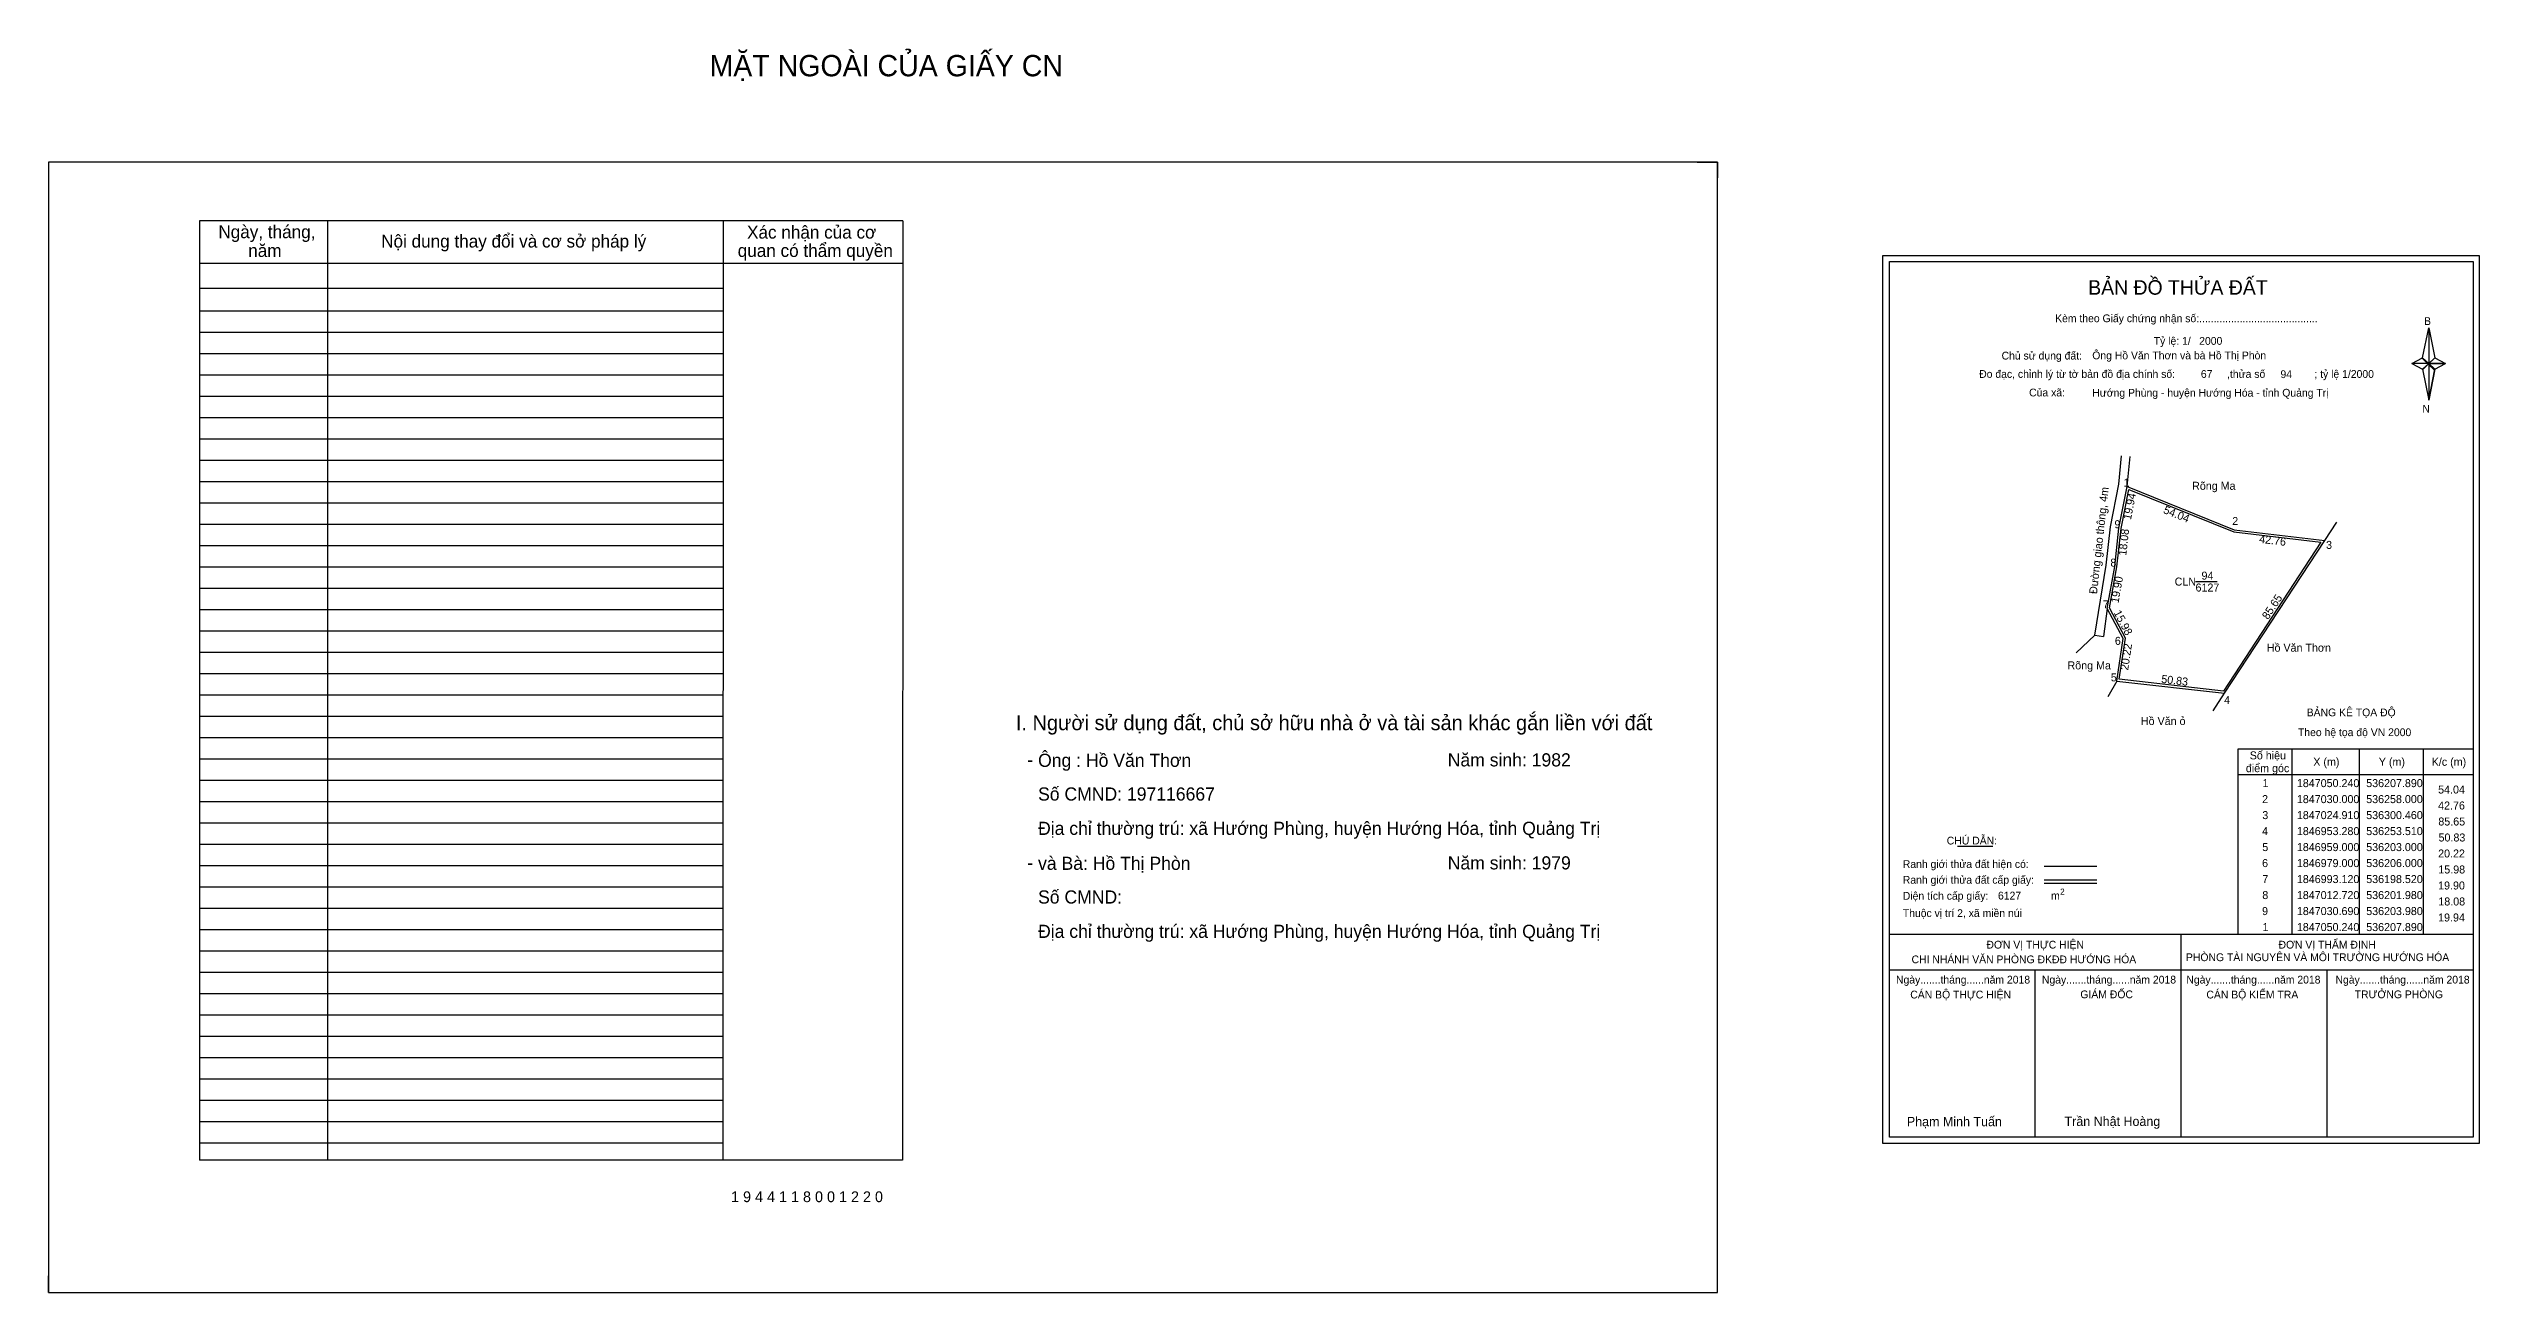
# Model space of a CAD drawing. Extents: x 534415 to 536373, y 1846672 to 1847256.
# Drawn here: x 535234 to 536373, y 1846672 to 1847256 of the extents above; entities that cross this region are included whole.
import ezdxf

# ---------------------------------------------------------------- set-up
doc = ezdxf.new("R2010")
doc.units = 0
for name, color, linetype in [('Level 1', 7, 'Continuous'), ('Level 10', 7, 'Continuous'), ('Level 11', 7, 'Continuous'), ('Level 40', 7, 'Continuous'), ('Level 6', 7, 'Continuous'), ('Level 63', 7, 'Continuous'), ('Level 7', 7, 'Continuous'), ('Level 8', 7, 'Continuous')]:
    doc.layers.add(name, color=color, linetype=linetype)

msp = doc.modelspace()

# ---------------------------------------------------------------- linework, layer by layer
at = {"layer": 'Level 1'}
for p, q in [((536096.4, 1847155.7), (536096.4, 1847155.7)), ((536346.3, 1847110.6), (536349.2, 1847124.7)), ((536349.2, 1847124.7), (536349.2, 1847107.9)), ((536349.2, 1847124.7), (536352, 1847110.6)), ((536341.3, 1847107.9), (536346.3, 1847110.6)), ((536346.3, 1847110.6), (536349.2, 1847107.9)), ((536348.9, 1847107.6), (536346.3, 1847110.3)), ((536351.8, 1847110.3), (536348.9, 1847107.6)), ((536348.9, 1847107.6), (536351.8, 1847110.3)), ((536352, 1847110.6), (536349.2, 1847107.9)), ((536349.2, 1847107.9), (536346.3, 1847105.2)), ((536348.9, 1847107.6), (536346.3, 1847104.9)), ((536346.3, 1847104.9), (536348.9, 1847107.6)), ((536346.3, 1847105.2), (536349.2, 1847090.8)), ((536351.8, 1847104.9), (536348.9, 1847107.6)), ((536349.2, 1847107.9), (536349.2, 1847090.8)), ((536349.2, 1847107.9), (536357.1, 1847107.9)), ((536349.2, 1847107.9), (536352, 1847105.2)), ((536352, 1847105.2), (536349.2, 1847090.8)), ((536352, 1847105.2), (536357.1, 1847107.9)), ((536128.3, 1846881.6), (536144.9, 1846881.6)), ((536168.9, 1846872.3), (536193.7, 1846872.3)), ((536168.9, 1846865.8), (536193.7, 1846865.8)), ((536168.9, 1846864.2), (536193.7, 1846864.2)), ((536252.1, 1846840.2), (536096.4, 1846840.2)), ((536370, 1846840.2), (536217.2, 1846840.2)), ((536233.2, 1846745.1), (536233.2, 1846840.2)), ((536370, 1846823.4), (536096.4, 1846823.4)), ((536164.8, 1846745.1), (536164.8, 1846823.4)), ((536301.6, 1846745.1), (536301.6, 1846823.4)), ((536370, 1846745.1), (536370, 1846745.1))]:
    msp.add_line(p, q, dxfattribs=at)
for points in [[(536346.3, 1847110.6), (536349.2, 1847124.7), (536349.2, 1847107.9)], [(536349.2, 1847107.9), (536352, 1847110.6), (536357.1, 1847107.9)], [(536341.3, 1847107.9), (536346.3, 1847105.2), (536349.2, 1847107.9)], [(536349.2, 1847107.9), (536349.2, 1847090.8), (536352, 1847105.2)]]:
    msp.add_lwpolyline(points, close=True, dxfattribs=at)
at = {"layer": 'Level 10'}
for p, q in [((536006.3, 1847202.4), (536015.9, 1847202.4)), ((536015.9, 1847202.4), (536015.9, 1847195)), ((535233.6, 1846672.4), (535233.6, 1846680.2)), ((535233.6, 1846672.4), (535240.7, 1846672.4))]:
    msp.add_line(p, q, dxfattribs=at)
msp.add_lwpolyline([(535233.6, 1846672.4), (536015.9, 1846672.4), (536015.9, 1847202.4), (535233.6, 1847202.4)], close=True, dxfattribs=at)
at = {"layer": 'Level 40'}
for p, q in [((536204, 1847051.4), (536205.2, 1847064.7)), ((536207.9, 1847050.2), (536209.2, 1847064.4)), ((536200, 1847031.3), (536204, 1847051.4)), ((536204, 1847030.7), (536207.9, 1847050.2)), ((536207.9, 1847050.2), (536258, 1847030)), ((536198, 1847013.3), (536200, 1847031.3)), ((536202, 1847012.7), (536204, 1847030.7)), ((536258, 1847030), (536300.5, 1847024.9)), ((536300.5, 1847024.9), (536306.2, 1847033.6)), ((536253.5, 1846953.3), (536300.5, 1847024.9)), ((536192.7, 1846980.5), (536198, 1847013.3)), ((536198.5, 1846993.1), (536202, 1847012.7)), ((536239.9, 1847005.7), (536250.1, 1847005.7)), ((536239.9, 1847005.7), (536250.1, 1847005.7)), ((536198.5, 1846993.1), (536196.7, 1846979.9)), ((536206, 1846979), (536198.5, 1846993.1)), ((536183.9, 1846972.2), (536192.7, 1846980.5)), ((536192.7, 1846980.5), (536196.7, 1846979.9)), ((536203, 1846959), (536206, 1846979)), ((536203, 1846959), (536198.8, 1846951.6)), ((536203, 1846959), (536253.5, 1846953.3)), ((536248.1, 1846945), (536253.5, 1846953.3))]:
    msp.add_line(p, q, dxfattribs=at)
msp.add_lwpolyline([(536208.6, 1847048.9), (536257.8, 1847029), (536298.7, 1847024.1), (536253, 1846954.3), (536204.1, 1846959.9), (536207, 1846979.2), (536199.6, 1846993.3), (536203, 1847012.6), (536205, 1847030.5)], close=True, dxfattribs=at)
at = {"layer": 'Level 63'}
for p, q in [((536285.1, 1846927.2), (536285.1, 1846840.2)), ((536316.6, 1846927.2), (536316.6, 1846840.2)), ((536346.6, 1846927.2), (536346.6, 1846840.2)), ((536259.9, 1846915.2), (536370, 1846915.2))]:
    msp.add_line(p, q, dxfattribs=at)
for points in [[(536093.4, 1847158.6), (536372.9, 1847158.6), (536372.9, 1846742.2), (536093.4, 1846742.2)], [(536096.4, 1847155.7), (536370, 1847155.7), (536370, 1846745.1), (536096.4, 1846745.1)], [(536259.9, 1846927.2), (536370, 1846927.2), (536370, 1846840.2), (536259.9, 1846840.2)]]:
    msp.add_lwpolyline(points, close=True, dxfattribs=at)
at = {"layer": 'Level 7'}
for p, q in [((535549.6, 1847132.4), (535304.4, 1847132.4)), ((535549.6, 1847122.4), (535304.4, 1847122.4)), ((535549.6, 1847112.4), (535304.4, 1847112.4)), ((535549.6, 1847102.4), (535304.4, 1847102.4)), ((535549.6, 1847092.4), (535304.4, 1847092.4)), ((535549.6, 1847082.4), (535304.4, 1847082.4)), ((535549.6, 1847072.4), (535304.4, 1847072.4)), ((535549.6, 1847062.4), (535304.4, 1847062.4)), ((535549.6, 1847052.4), (535304.4, 1847052.4)), ((535549.6, 1847042.4), (535304.4, 1847042.4)), ((535549.6, 1847032.4), (535304.4, 1847032.4)), ((535549.6, 1847022.4), (535304.4, 1847022.4)), ((535549.6, 1847012.4), (535304.4, 1847012.4)), ((535549.6, 1847002.4), (535304.4, 1847002.4)), ((535549.6, 1846992.4), (535304.4, 1846992.4)), ((535549.6, 1846982.4), (535304.4, 1846982.4)), ((535549.6, 1846972.4), (535304.4, 1846972.4)), ((535549.6, 1846962.4), (535304.4, 1846962.4)), ((535549.6, 1846952.4), (535304.4, 1846952.4)), ((535549.6, 1846942.4), (535304.4, 1846942.4)), ((535549.6, 1846932.4), (535304.4, 1846932.4)), ((535549.6, 1846922.4), (535304.4, 1846922.4)), ((535549.6, 1846912.4), (535304.4, 1846912.4)), ((535549.6, 1846902.4), (535304.4, 1846902.4)), ((535549.6, 1846892.4), (535304.4, 1846892.4)), ((535549.6, 1846882.4), (535304.4, 1846882.4)), ((535549.6, 1846872.4), (535304.4, 1846872.4)), ((535549.6, 1846862.4), (535304.4, 1846862.4)), ((535549.6, 1846852.4), (535304.4, 1846852.4)), ((535549.6, 1846842.4), (535304.4, 1846842.4)), ((535549.6, 1846832.4), (535304.4, 1846832.4)), ((535549.6, 1846822.4), (535304.4, 1846822.4)), ((535549.6, 1846812.4), (535304.4, 1846812.4)), ((535549.6, 1846802.4), (535304.4, 1846802.4)), ((535549.6, 1846792.4), (535304.4, 1846792.4)), ((535549.6, 1846782.4), (535304.4, 1846782.4)), ((535549.6, 1846772.4), (535304.4, 1846772.4)), ((535549.6, 1846762.4), (535304.4, 1846762.4)), ((535549.6, 1846752.4), (535304.4, 1846752.4)), ((535549.6, 1846742.4), (535304.4, 1846742.4))]:
    msp.add_line(p, q, dxfattribs=at)
at = {"layer": 'Level 8'}
for p, q in [((535634, 1847174.8), (535304.4, 1847174.8)), ((535304.4, 1847174.8), (535304.4, 1846734.4)), ((535364.4, 1847174.8), (535364.4, 1846734.4)), ((535549.8, 1847174.6), (535549.6, 1846734.4)), ((535634, 1847174.8), (535633.9, 1846734.4)), ((535634, 1847154.8), (535304.4, 1847154.8)), ((535549.6, 1847143.1), (535304.4, 1847143.1)), ((535633.9, 1846734.4), (535304.4, 1846734.4))]:
    msp.add_line(p, q, dxfattribs=at)

# ---------------------------------------------------------------- texts
at = {"layer": 'Level 1'}
for s, height, p in [('BẢN ĐỒ THỬA ĐẤT', 6.803, (536189.6, 1847140.2)), ('Kèm theo Giấy chứng nhận số:.........................................', 3.645, (536174.1, 1847127.3)), ('B', 3.65, (536347, 1847126)), ('Chủ sử dụng đất:', 3.645, (536149, 1847109.8)), ('Đo đạc, chỉnh lý từ tờ bản đồ địa chính số:                  ,thửa số                 ; tỷ lệ 1/2000', 3.645, (536138.5, 1847101.2)), ('Của xã:', 3.65, (536161.9, 1847092.5)), ('N', 3.65, (536346.2, 1847084.9)), ('BẢNG KÊ TỌA ĐỘ', 3.645, (536292, 1846942.5)), ('Theo hệ tọa độ VN 2000', 3.645, (536287.9, 1846933.2)), ('CHÚ DẪN:', 3.65, (536123.3, 1846882.4)), ('Ranh giới thửa đất hiện có:', 3.645, (536102.7, 1846871.4)), ('Ranh giới thửa đất cấp giấy:', 3.645, (536102.7, 1846864)), ('Diện tích cấp giấy:', 3.645, (536102.7, 1846856.5)), ('m', 3.65, (536172.2, 1846856.6)), ('2', 2.92, (536176.4, 1846858.8)), ('Thuộc vị trí 2, xã miền núi', 3.645, (536102.7, 1846848.4)), ('ĐƠN VỊ THỰC HIỆN', 3.645, (536141.9, 1846833.6)), ('ĐƠN VỊ THẨM ĐỊNH', 3.645, (536278.8, 1846833.6)), ('CHI NHÁNH VĂN PHÒNG ĐKĐĐ HƯỚNG HÓA', 3.645, (536106.8, 1846826.7)), ('PHÒNG TÀI NGUYÊN VÀ MÔI TRƯỜNG HƯỚNG HÓA', 3.645, (536235.4, 1846827.7)), ('Ngày.......tháng......năm 2018', 3.645, (536099.5, 1846817.2)), ('CÁN BỘ THỰC HIỆN', 3.645, (536106.2, 1846810.2)), ('Ngày.......tháng......năm 2018', 3.645, (536167.9, 1846817.2)), ('GIÁM ĐỐC', 3.65, (536185.9, 1846810.3)), ('Ngày.......tháng......năm 2018', 3.645, (536235.6, 1846817.2)), ('CÁN BỘ KIỂM TRA', 3.645, (536245, 1846810.2)), ('Ngày.......tháng......năm 2018', 3.645, (536305.5, 1846817.2)), ('TRƯỞNG PHÒNG', 3.645, (536314.5, 1846810.3)), ('Phạm Minh Tuấn', 4.374, (536104.6, 1846750.3)), ('Trần Nhật Hoàng', 4.374, (536178.5, 1846750.4))]:
    msp.add_text(s, height=height, dxfattribs=at).set_placement(p)
at = {"layer": 'Level 11'}
msp.add_text('Tỷ lệ: 1/', height=3.65, dxfattribs=at).set_placement((536220.3, 1847116.7))
at = {"layer": 'Level 40'}
for s, p in [(' 1', (536204.8, 1847050.2)), ('Rõng Ma', (536238.3, 1847048.7)), (' 9', (536200.5, 1847030.7)), (' 2', (536255.7, 1847032.2)), (' 3', (536299.7, 1847021)), (' 8', (536198.6, 1847012.7)), ('CLN', (536230.1, 1847003.8)), ('94', (536242.7, 1847006.6)), (' 7', (536195.1, 1846993.1)), ('6127', (536239.9, 1847001)), (' 6', (536200.7, 1846976)), ('Hồ Văn Thơn', (536273.3, 1846972.8)), ('Rõng Ma', (536179.9, 1846964.5)), (' 5', (536198.8, 1846958.9)), (' 4', (536251.9, 1846948.3)), ('Hồ Văn ỏ', (536214.3, 1846938.4))]:
    msp.add_text(s, height=3.75, dxfattribs=at).set_placement(p)
for s, rotation, p in [('Đường giao thông, 4m', 83.6703, (536193.7, 1846999.7)), ('19.94', 78.6901, (536209.6, 1847034.4)), ('54.04', 338.0057, (536224.5, 1847037.9)), ('18.08', 83.6493, (536207.4, 1847017.7)), ('42.76', 353.1641, (536269.6, 1847023.9)), ('19.90', 79.9887, (536203.8, 1846995.4)), ('85.65', 56.7571, (536273.9, 1846987.6)), ('15.98', 297.9122, (536201.4, 1846991.1)), ('20.22', 81.4692, (536208.3, 1846963.9)), ('50.83', 353.5391, (536223.7, 1846958.2))]:
    msp.add_text(s, height=3.75, rotation=rotation, dxfattribs=at).set_placement(p)
at = {"layer": 'Level 6'}
for s, height, p in [('2000', 3.65, (536241.6, 1847116.7)), ('Ông Hồ Văn Thơn và bà Hồ Thị Phòn', 3.645, (536191.5, 1847109.9)), ('67', 3.65, (536242.4, 1847101.2)), ('94', 3.65, (536279.7, 1847101.1)), ('Hướng Phùng - huyện Hướng Hóa - tỉnh Quảng Trị', 3.645, (536191.5, 1847092.4)), ('Ông : Hồ Văn Thơn', 6.16, (535697.4, 1846918.8)), ('Năm sinh: 1982', 6.16, (535889.4, 1846919)), ('Số CMND: 197116667', 6.16, (535697.4, 1846903)), ('Địa chỉ thường trú: xã Hướng Phùng, huyện Hướng Hóa, tỉnh Quảng Trị', 6.16, (535697.4, 1846886.9)), ('và Bà: Hồ Thị Phòn', 6.16, (535697.4, 1846870.5)), ('Năm sinh: 1979', 6.16, (535889.4, 1846870.7)), ('Số CMND:  ', 6.16, (535697.4, 1846854.7)), ('6127', 3.65, (536147.3, 1846856.6)), ('Địa chỉ thường trú: xã Hướng Phùng, huyện Hướng Hóa, tỉnh Quảng Trị', 6.16, (535697.4, 1846838.6)), ('1 9 4 4 1 1 8 0 0 1 2 2 0', 5.04, (535553.5, 1846714.7))]:
    msp.add_text(s, height=height, dxfattribs=at).set_placement(p)
at = {"layer": 'Level 63'}
for s, p in [('Số hiệu', (536265.3, 1846922.3)), ('điểm góc', (536263.5, 1846916.3)), ('X (m)', (536295.1, 1846919.3)), ('Y (m)', (536325.8, 1846919.3)), ('K/c (m)', (536350.6, 1846919.3)), (' 2', (536269.7, 1846901.8)), (' 1', (536269.9, 1846909.3)), ('1847050.240', (536287.4, 1846909.3)), ('1847030.000', (536287.4, 1846901.8)), ('536207.890', (536319.9, 1846909.3)), ('536258.000', (536319.9, 1846901.8)), ('54.04', (536353.6, 1846906.3)), (' 3', (536269.8, 1846894.3)), ('1847024.910', (536287.4, 1846894.3)), ('536300.460', (536319.9, 1846894.3)), ('42.76', (536353.6, 1846898.8)), ('85.65', (536353.7, 1846891.3)), (' 4', (536269.7, 1846886.8)), (' 5', (536269.8, 1846879.3)), ('1846953.280', (536287.4, 1846886.8)), ('1846959.000', (536287.4, 1846879.3)), ('536253.510', (536319.9, 1846886.8)), ('536203.000', (536319.9, 1846879.3)), ('50.83', (536353.8, 1846883.8)), (' 6', (536269.7, 1846871.8)), ('1846979.000', (536287.4, 1846871.8)), ('536206.000', (536319.9, 1846871.8)), ('20.22', (536353.6, 1846876.3)), ('15.98', (536353.7, 1846868.8)), (' 7', (536269.8, 1846864.3)), (' 8', (536269.8, 1846856.8)), ('1846993.120', (536287.4, 1846864.3)), ('1847012.720', (536287.4, 1846856.8)), ('536198.520', (536319.9, 1846864.3)), ('536201.980', (536319.9, 1846856.8)), ('19.90', (536353.6, 1846861.3)), ('18.08', (536353.7, 1846853.8)), (' 9', (536269.7, 1846849.3)), ('1847030.690', (536287.4, 1846849.3)), ('536203.980', (536319.9, 1846849.3)), ('19.94', (536353.6, 1846846.3)), (' 1', (536269.9, 1846841.8)), ('1847050.240', (536287.4, 1846841.8)), ('536207.890', (536319.9, 1846841.8))]:
    msp.add_text(s, height=3.75, dxfattribs=at).set_placement(p)
at = {"layer": 'Level 7'}
for s, height, p in [('MẶT NGOÀI CỦA GIẤY CN', 10, (535543.4, 1847242.6)), ('Ngày, tháng,', 6, (535313.2, 1847166.7)), ('Nội dung thay đổi và cơ sở pháp lý', 6, (535389.5, 1847162.3)), ('Xác nhận của cơ', 6, (535561, 1847166.5)), ('năm', 6, (535327.2, 1847157.9)), (' quan có thẩm quyền', 6, (535554.4, 1847157.9)), ('I. Người sử dụng đất, chủ sở hữu nhà ở và tài sản khác gắn liền với đất', 7, (535687, 1846936)), ('-', 6.4, (535692.3, 1846919)), ('-', 6.4, (535692.3, 1846870.7))]:
    msp.add_text(s, height=height, dxfattribs=at).set_placement(p)

doc.saveas('drawing.dxf')
